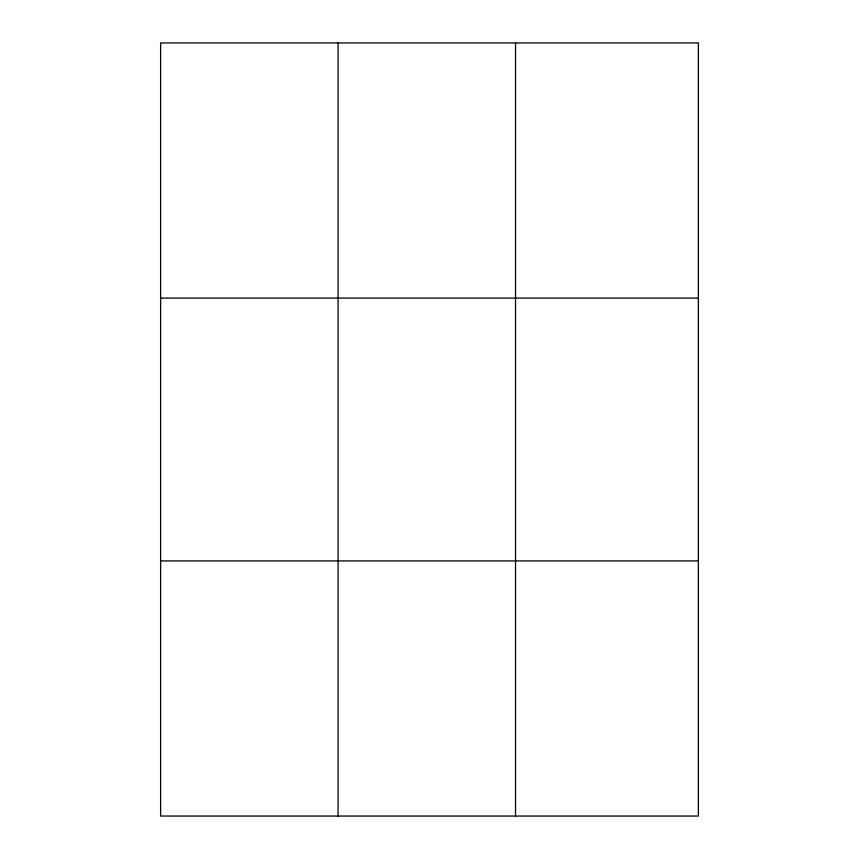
<?xml version="1.0" encoding="UTF-8"?>
<svg xmlns="http://www.w3.org/2000/svg" width="859" height="859" viewBox="0 0 859 859"><rect width="100%" height="100%" fill="white"/><g stroke="black" fill="none" stroke-linecap="round" stroke-linejoin="round"><path stroke-width="1.29" d="M338.081 816.05L338.081 42.95M515.54 816.05L515.54 42.95M160.622 298.073L698.378 298.073M160.622 560.927L698.378 560.927M698.378 752.269L698.378 816.05L160.622 816.05L160.622 42.95L698.378 42.95L698.378 752.269"/></g></svg>
